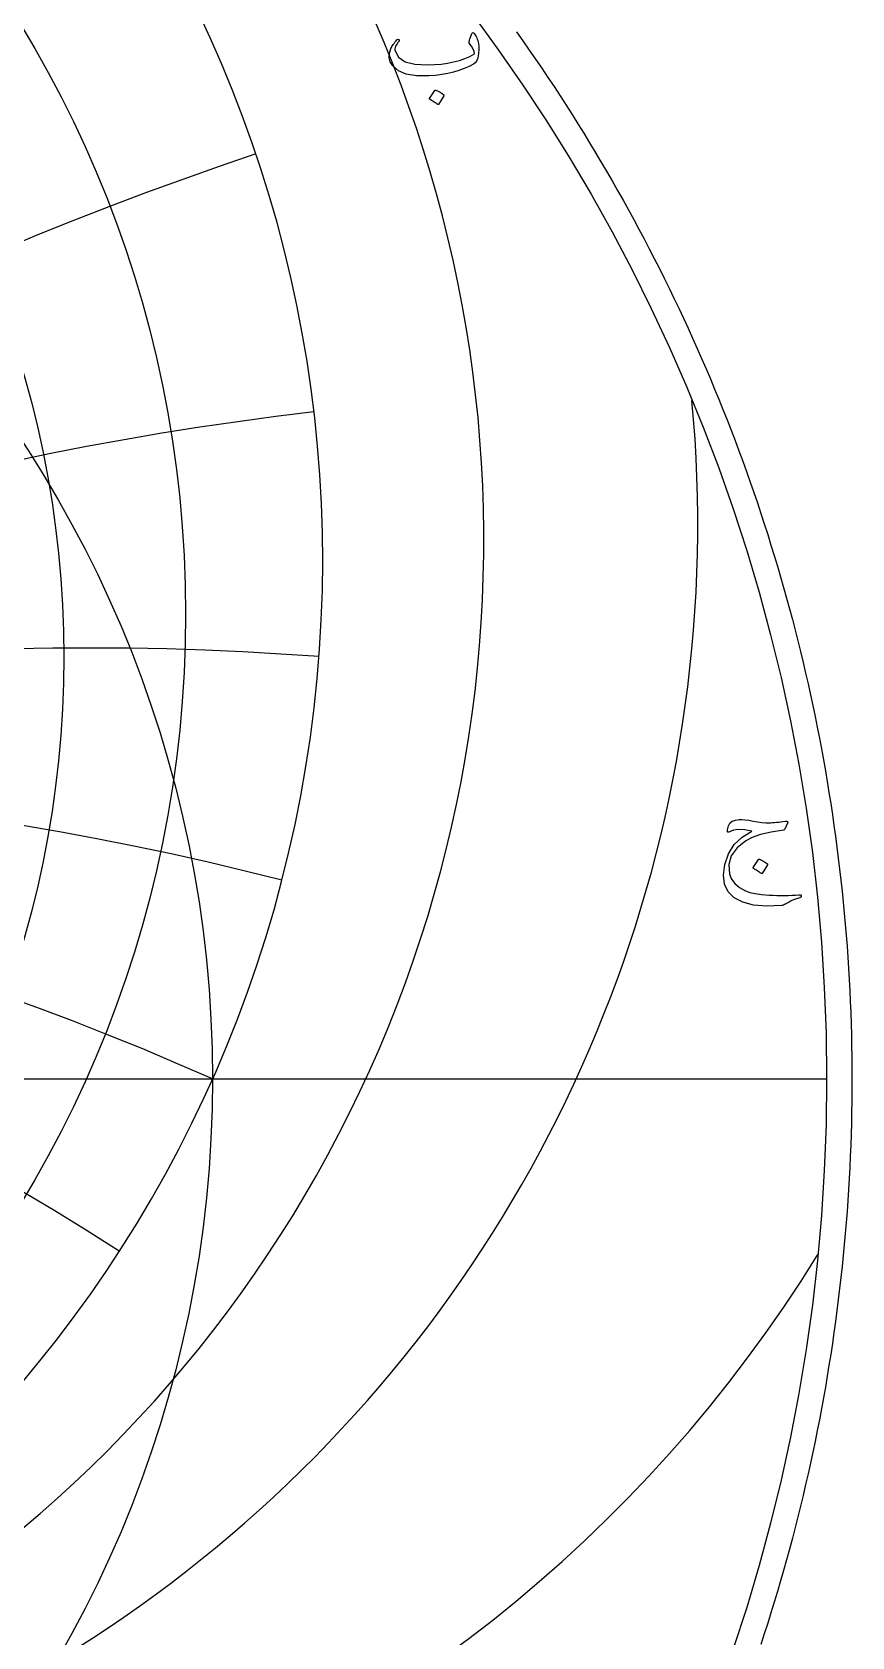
# Model space of a CAD drawing. Header units: millimetres. Extents: x -62 to 62, y -62 to 63.
# Drawn here: x 33.6 to 61.6, y -19.1 to 35.8 of the extents above; entities that cross this region are included whole.
import ezdxf

# ---------------------------------------------------------------- set-up
doc = ezdxf.new("R2010")
doc.units = ezdxf.units.MM
for name, color, linetype in [('CUT_OUTER', 1, 'Continuous'), ('ENGRAVE', 7, 'Continuous'), ('ENGRAVE_FINE', 8, 'Continuous'), ('TEXT', 5, 'Continuous')]:
    doc.layers.add(name, color=color, linetype=linetype)

msp = doc.modelspace()

# ---------------------------------------------------------------- linework, layer by layer
at = {"layer": 'CUT_OUTER'}
msp.add_lwpolyline([(50.1548, 35.7854), (50.3734, 35.477), (50.5902, 35.1672), (50.805, 34.8562), (51.0179, 34.5438), (51.2289, 34.2301), (51.438, 33.9151), (51.6451, 33.5988), (51.8503, 33.2813), (52.0535, 32.9625), (52.2548, 32.6425), (52.4541, 32.3213), (52.6515, 31.9988), (52.8468, 31.6752), (53.0402, 31.3503), (53.2315, 31.0243), (53.4209, 30.6971), (53.6082, 30.3687), (53.7936, 30.0392), (53.9769, 29.7085), (54.1581, 29.3768), (54.3374, 29.0439), (54.5146, 28.71), (54.6897, 28.3749), (54.8628, 28.0388), (55.0338, 27.7017), (55.2027, 27.3635), (55.3696, 27.0242), (55.5344, 26.684), (55.697, 26.3427), (55.8576, 26.0005), (56.0161, 25.6573), (56.1725, 25.3131), (56.3267, 24.9679), (56.4789, 24.6218), (56.6289, 24.2748), (56.7768, 23.9269), (56.9225, 23.5781), (57.0661, 23.2284), (57.2076, 22.8778), (57.3469, 22.5263), (57.484, 22.174), (57.619, 21.8209), (57.7518, 21.4669), (57.8824, 21.1122), (58.0109, 20.7566), (58.1372, 20.4003), (58.2612, 20.0432), (58.3831, 19.6853), (58.5028, 19.3267), (58.6203, 18.9674), (58.7356, 18.6073), (58.8486, 18.2466), (58.9595, 17.8852), (59.0681, 17.5231), (59.1745, 17.1603), (59.2787, 16.7969), (59.3807, 16.4328), (59.4804, 16.0682), (59.5778, 15.7029), (59.6731, 15.3371), (59.7661, 14.9706), (59.8568, 14.6036), (59.9453, 14.2361), (60.0315, 13.868), (60.1154, 13.4994), (60.1971, 13.1303), (60.2766, 12.7606), (60.3537, 12.3906), (60.4286, 12.02), (60.5012, 11.649), (60.5716, 11.2775), (60.6396, 10.9057), (60.7054, 10.5334), (60.7689, 10.1607), (60.8301, 9.7876), (60.889, 9.4142), (60.9456, 9.0404), (61, 8.6663), (61.052, 8.2919), (61.1017, 7.9171), (61.1491, 7.542), (61.1943, 7.1667), (61.2371, 6.7911), (61.2776, 6.4152), (61.3158, 6.0391), (61.3517, 5.6627), (61.3853, 5.2862), (61.4166, 4.9094), (61.4456, 4.5325), (61.4722, 4.1554), (61.4966, 3.7781), (61.5186, 3.4007), (61.5383, 3.0232), (61.5557, 2.6455), (61.5708, 2.2678), (61.5835, 1.89), (61.5939, 1.512), (61.6021, 1.1341), (61.6079, 0.7561), (61.6113, 0.378), (61.6125, 0), (61.6113, -0.378), (61.6079, -0.7561), (61.6021, -1.1341), (61.5939, -1.512), (61.5835, -1.89), (61.5708, -2.2678), (61.5557, -2.6455), (61.5383, -3.0232), (61.5186, -3.4007), (61.4966, -3.7781), (61.4722, -4.1554), (61.4456, -4.5325), (61.4166, -4.9094), (61.3853, -5.2862), (61.3517, -5.6627), (61.3158, -6.0391), (61.2776, -6.4152), (61.2371, -6.7911), (61.1943, -7.1667), (61.1491, -7.542), (61.1017, -7.9171), (61.052, -8.2919), (61, -8.6663), (60.9456, -9.0404), (60.889, -9.4142), (60.8301, -9.7876), (60.7689, -10.1607), (60.7054, -10.5334), (60.6396, -10.9057), (60.5716, -11.2775), (60.5012, -11.649), (60.4286, -12.02), (60.3537, -12.3906), (60.2766, -12.7606), (60.1971, -13.1303), (60.1154, -13.4994), (60.0315, -13.868), (59.9453, -14.2361), (59.8568, -14.6036), (59.7661, -14.9706), (59.6731, -15.3371), (59.5778, -15.7029), (59.4804, -16.0682), (59.3807, -16.4328), (59.2787, -16.7969), (59.1745, -17.1603), (59.0681, -17.5231), (58.9595, -17.8852), (58.8486, -18.2466), (58.7356, -18.6073), (58.6203, -18.9674), (58.5028, -19.3267)], dxfattribs=at)
at = {"layer": 'ENGRAVE'}
msp.add_lwpolyline([(-60.75, 0), (60.75, 0)], dxfattribs=at)
for centre, radius in [((0, 0), 60.75), ((0, 15.8873), 38.8464), ((0, 14.4227), 34.6846), ((0, 0), 39.7663)]:
    msp.add_circle(centre, radius, dxfattribs=at)
for centre, radius, start, end in [((0, 17.7051), 43.5296, 105.92162, 74.07838), ((4.9355, 18.4195), 44.1021, 269.13847, 40.24515), ((10.9491, 18.9644), 45.3971, 260.45783, 5.34318), ((0, -89.3166), 97.7692, 66, 114), ((0, -89.3166), 97.7692, 66, 114), ((19.3672, 19.3672), 48.286, 249.64412, 328.30813)]:
    msp.add_arc(centre, radius, start, end, dxfattribs=at)
at = {"layer": 'ENGRAVE_FINE'}
for centre, radius, start, end in [((116.5168, -89.3166), 152.1018, 121.46179, 153.402708), ((116.5168, -89.3166), 152.1018, 121.46179, 153.402708), ((82.0381, -89.3166), 127.6286, 108.639463, 146.304884), ((82.0381, -89.3166), 127.6286, 108.639463, 146.304884), ((56.4471, -89.3166), 112.8941, 96.723156, 138.894375), ((56.4471, -89.3166), 112.8941, 96.723156, 138.894375), ((35.5851, -89.3166), 104.0438, 85.688772, 131.095506), ((35.5851, -89.3166), 104.0438, 85.688772, 131.095506), ((-17.2393, -89.3166), 99.2774, 57.173494, 104.525), ((-17.2393, -89.3166), 99.2774, 57.173494, 104.525), ((17.2393, -89.3166), 99.2774, 75.475, 122.826506), ((17.2393, -89.3166), 99.2774, 75.475, 122.826506)]:
    msp.add_arc(centre, radius, start, end, dxfattribs=at)
at = {"layer": 'TEXT'}
for points in [[(48.7052, 35.735), (48.7309, 35.7027), (48.7545, 35.667), (48.7759, 35.6279), (48.7952, 35.5855), (48.8123, 35.54), (48.8273, 35.4916), (48.8401, 35.4404), (48.8508, 35.3863), (48.8647, 35.2775), (48.868, 35.1697), (48.8609, 35.0629), (48.8431, 34.957), (48.8163, 34.8627), (48.7818, 34.7865), (48.7397, 34.7285), (48.6898, 34.6888), (48.5318, 34.6052), (48.3641, 34.5307), (48.1869, 34.4653), (48, 34.409), (47.8036, 34.3623), (47.5976, 34.3257), (47.3821, 34.2991), (47.1569, 34.2826), (46.7349, 34.2869), (46.3886, 34.3458), (46.1179, 34.4593), (45.9229, 34.6275), (45.8429, 34.759), (45.8061, 34.9005), (45.8123, 35.0521), (45.8616, 35.2138), (45.8783, 35.2487), (45.8976, 35.2842), (45.9195, 35.3205), (45.944, 35.3575), (45.9712, 35.3952), (46.001, 35.4337), (46.0335, 35.4728), (46.0686, 35.5127), (46.0803, 35.524), (46.0925, 35.5309), (46.1052, 35.5336), (46.1184, 35.5319), (46.1273, 35.5285), (46.1347, 35.5223), (46.1407, 35.5132), (46.1452, 35.5012), (46.1474, 35.49), (46.1462, 35.4792), (46.1416, 35.4689), (46.1337, 35.4591), (46.1009, 35.42), (46.0714, 35.3795), (46.0453, 35.3376), (46.0226, 35.2943), (46.007, 35.2528), (45.9986, 35.2128), (45.9974, 35.1743), (46.0034, 35.1372), (46.1232, 34.9204), (46.3483, 34.7683), (46.6789, 34.6809), (47.1148, 34.6581), (47.3544, 34.6673), (47.5828, 34.6873), (47.7999, 34.7181), (48.0058, 34.7597), (48.2006, 34.812), (48.3847, 34.8751), (48.558, 34.949), (48.7205, 35.0337), (48.7047, 35.1127), (48.6688, 35.2004), (48.6127, 35.2967), (48.5365, 35.4016), (48.5342, 35.4116), (48.5346, 35.4303), (48.538, 35.4576), (48.5442, 35.4936), (48.5459, 35.4972), (48.5471, 35.5003), (48.5478, 35.5029), (48.548, 35.5051), (48.5605, 35.5539), (48.5787, 35.6085), (48.6027, 35.6689), (48.6324, 35.735), (48.6455, 35.7551), (48.6621, 35.7618), (48.6819, 35.7551), (48.7052, 35.735)], [(47.3677, 33.7844), (47.3725, 33.7892), (47.3792, 33.792), (47.3878, 33.793), (47.3984, 33.792), (47.4729, 33.7619), (47.543, 33.725), (47.6089, 33.6814), (47.6705, 33.6311), (47.6764, 33.6234), (47.6791, 33.6158), (47.6784, 33.6081), (47.6743, 33.6004), (47.4942, 33.3092), (47.4875, 33.3022), (47.4788, 33.3005), (47.4683, 33.3041), (47.4558, 33.313), (47.4451, 33.3207), (47.4281, 33.3322), (47.4048, 33.3475), (47.3754, 33.3667), (47.3392, 33.3896), (47.2959, 33.4165), (47.2453, 33.4471), (47.1876, 33.4816), (47.1799, 33.4874), (47.1761, 33.4931), (47.1761, 33.4989), (47.1799, 33.5046)], [(59.4106, 8.742), (59.3187, 8.535), (59.3103, 8.5214), (59.3005, 8.5111), (59.2892, 8.5041), (59.2765, 8.5005), (58.8514, 8.4335), (58.4957, 8.3511), (58.2095, 8.2533), (57.9927, 8.1403), (57.6887, 7.8924), (57.4935, 7.6201), (57.4071, 7.3233), (57.4294, 7.0021), (57.4969, 6.8282), (57.6114, 6.6744), (57.7728, 6.5408), (57.9812, 6.4273), (58.1275, 6.3765), (58.3098, 6.3353), (58.528, 6.3037), (58.7821, 6.2816), (58.9172, 6.2752), (59.0504, 6.2711), (59.1817, 6.2694), (59.311, 6.2701), (59.4379, 6.273), (59.562, 6.2778), (59.6832, 6.2845), (59.8015, 6.2931), (59.8293, 6.2951), (59.8513, 6.2931), (59.8676, 6.2874), (59.8782, 6.2778), (59.8839, 6.2661), (59.8858, 6.2539), (59.8839, 6.2412), (59.8782, 6.228), (59.874, 6.2209), (59.8691, 6.2151), (59.8634, 6.2104), (59.8571, 6.2069), (59.8503, 6.2039), (59.8432, 6.2007), (59.8359, 6.1972), (59.8283, 6.1935), (59.7179, 6.1583), (59.6204, 6.1216), (59.5359, 6.0836), (59.4643, 6.044), (59.4184, 6.0155), (59.3766, 5.9913), (59.3389, 5.9715), (59.3052, 5.9559), (59.2761, 5.9439), (59.2521, 5.9348), (59.233, 5.9286), (59.219, 5.9252), (58.695, 5.9058), (58.2495, 5.9434), (57.8825, 6.0381), (57.5941, 6.1897), (57.3858, 6.3976), (57.2626, 6.6572), (57.2248, 6.9686), (57.2722, 7.3317), (57.3977, 7.6974), (57.5941, 8.009), (57.8614, 8.2665), (58.1996, 8.4699), (57.9601, 8.5156), (57.7513, 8.5264), (57.5731, 8.5022), (57.4255, 8.443), (57.4126, 8.4382), (57.4006, 8.4354), (57.3896, 8.4344), (57.3795, 8.4354), (57.3711, 8.4385), (57.3652, 8.444), (57.3616, 8.4519), (57.3604, 8.4622), (57.3656, 8.5099), (57.3738, 8.557), (57.3848, 8.6038), (57.3987, 8.65), (57.4476, 8.7398), (57.5252, 8.8061), (57.6315, 8.849), (57.7666, 8.8684), (57.8521, 8.8677), (57.9592, 8.8579), (58.0878, 8.839), (58.238, 8.8109), (58.3929, 8.7829), (58.5359, 8.764), (58.6669, 8.7542), (58.786, 8.7534), (58.8432, 8.756), (58.9038, 8.7597), (58.9678, 8.7646), (59.0351, 8.7707), (59.1057, 8.7782), (59.1797, 8.7875), (59.2571, 8.7984), (59.3378, 8.8109), (59.384, 8.8124), (59.4116, 8.8014), (59.4204, 8.7779), (59.4106, 8.742)], [(58.4219, 7.5003), (58.4267, 7.5051), (58.4334, 7.508), (58.442, 7.5089), (58.4526, 7.508), (58.5271, 7.4778), (58.5972, 7.4409), (58.6631, 7.3973), (58.7247, 7.347), (58.7306, 7.3393), (58.7333, 7.3317), (58.7326, 7.324), (58.7285, 7.3164), (58.5484, 7.0251), (58.5417, 7.0182), (58.533, 7.0165), (58.5225, 7.0201), (58.51, 7.0289), (58.4993, 7.0366), (58.4823, 7.0481), (58.459, 7.0634), (58.4296, 7.0826), (58.3934, 7.1056), (58.3501, 7.1324), (58.2995, 7.1631), (58.2418, 7.1976), (58.2341, 7.2033), (58.2303, 7.209), (58.2303, 7.2148), (58.2341, 7.2205)]]:
    msp.add_lwpolyline(points, close=True, dxfattribs=at)

doc.saveas('drawing.dxf')
